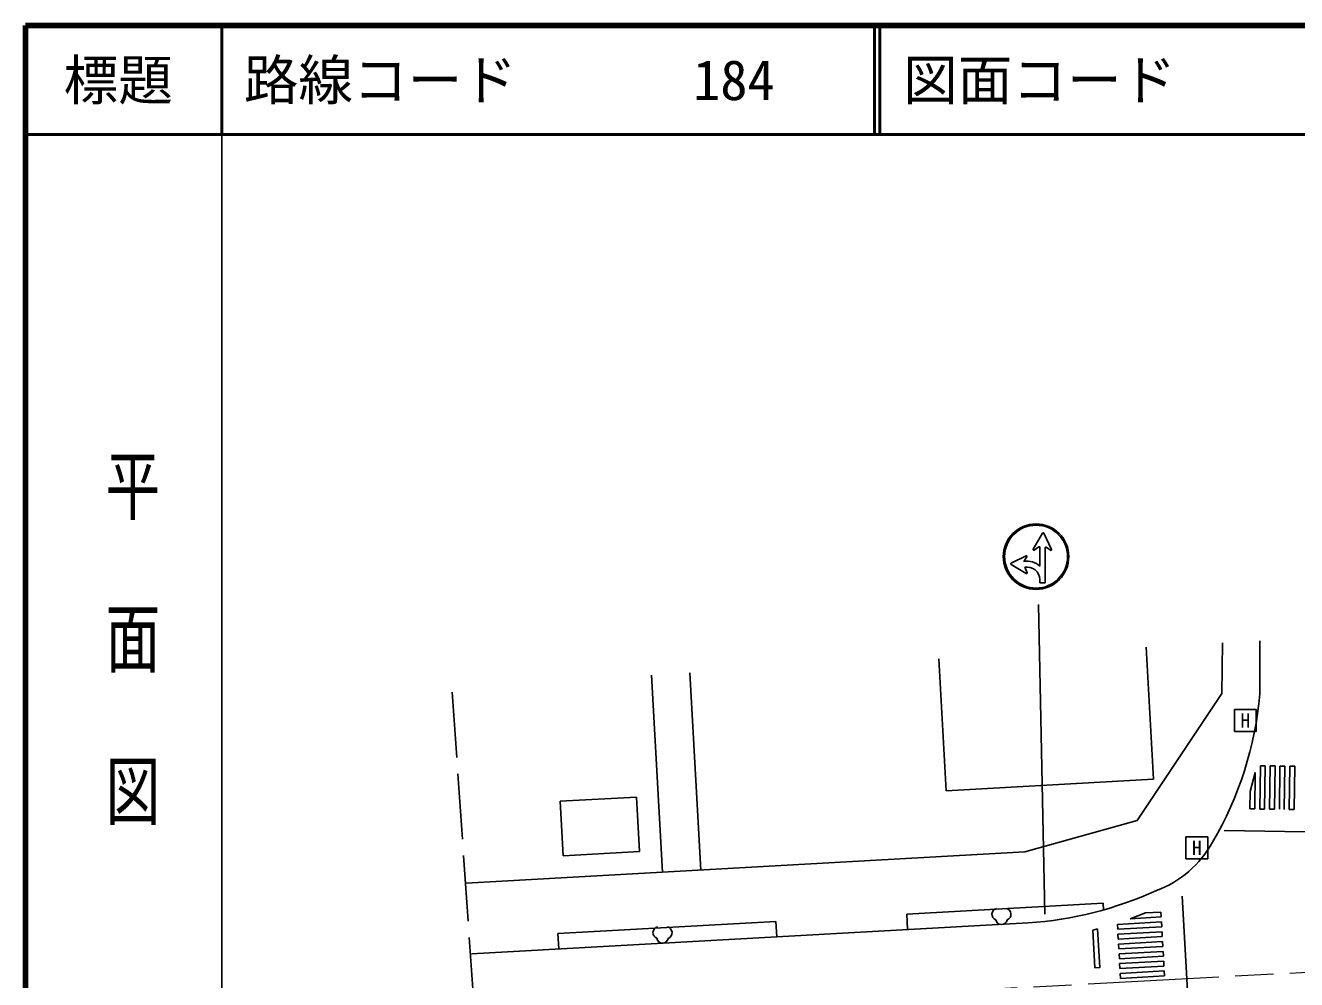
# Model space of a CAD drawing. Units: millimetres, scale not verified. Extents: x 40000 to 680000, y 20000 to 380000.
# Drawn here: x 40000 to 156412, y 292635 to 380000 of the extents above; entities that cross this region are included whole.
import ezdxf
from ezdxf.enums import TextEntityAlignment as Align

# ---------------------------------------------------------------- set-up
doc = ezdxf.new("R2010")
doc.units = ezdxf.units.MM
doc.header["$LTSCALE"] = 1000
doc.linetypes.add('CHAIN', pattern=[18.5, 12, -1.5, 3.5, -1.5])
doc.linetypes.add('DASHED', pattern=[7.5, 6, -1.5])
for name, color, linetype, lineweight in [('M-BGD', 7, 'Continuous', 25), ('M-BGD-EXST', 7, 'Continuous', 25), ('M-BMK', 2, 'CHAIN', 13), ('M-STR-STRC', 7, 'Continuous', 25), ('M-TTL', 2, 'Continuous', 140), ('M-TTL-BAND', 7, 'Continuous', 25), ('M-TTL-LINE', 7, 'Continuous', 50)]:
    doc.layers.add(name, color=color, linetype=linetype, lineweight=lineweight)
doc.layers.add('M-TTL-TXT', color=7, linetype='Continuous')
doc.styles.add('@ＭＳ ゴシック', font='')
doc.styles.add('ＭＳ ゴシック', font='')
doc.styles.get('@ＭＳ ゴシック').set_extended_font_data('@MS Gothic')
doc.styles.get('ＭＳ ゴシック').set_extended_font_data('MS Gothic')

msp = doc.modelspace()

# ---------------------------------------------------------------- linework, layer by layer
at = {"layer": 'M-BGD'}
for p, q in [((153057, 323639), (153038, 318794)), ((143299, 310983), (142626, 323075)), ((149567, 318839), (149635, 323472)), ((124328, 309927), (123656, 322001)), ((97345, 320511), (98349, 302472)), ((100840, 320709), (101844, 302667)), ((141802, 307195), (149567, 318839)), ((124328, 309927), (143299, 310983)), ((88974, 308961), (95963, 309350)), ((88974, 308961), (89252, 303969)), ((95963, 309350), (96241, 304358)), ((131540, 304319), (141802, 307195)), ((80377, 301472), (131540, 304319)), ((89252, 303969), (96241, 304358)), ((120714, 298619), (138686, 299619)), ((138720, 299005), (138686, 299619)), ((120791, 297221), (120714, 298619)), ((80853, 294998), (131834, 297836)), ((88763, 296840), (108732, 297952)), ((108810, 296554), (108732, 297952)), ((88841, 295443), (88763, 296840))]:
    msp.add_line(p, q, dxfattribs=at)
at = {"layer": 'M-BGD', "linetype": 'DASHED'}
msp.add_line((79092, 318946), (81091, 289996), dxfattribs=at)
at = {"layer": 'M-BGD'}
for centre, radius, start, end in [((120978, 321525), 32176, 329.54735, 355.12971), ((140245, 309859), 9659, 290.13464, 331.27894), ((129781, 330769), 32997, 273.56682, 294.69952)]:
    msp.add_arc(centre, radius, start, end, dxfattribs=at)
at = {"layer": 'M-BGD-EXST'}
for points in [[(150713, 315352), (152713, 315352), (152713, 317352), (150713, 317352)], [(146277, 303691), (148277, 303691), (148277, 305691), (146277, 305691)]]:
    msp.add_lwpolyline(points, close=True, dxfattribs=at)
for centre, radius, start, end in [((129046, 298619), 537, 100.75605, 249.2973), ((129382, 298197), 532, 188.73985, 349.61114), ((129713, 298612), 545, 290.56616, 78.96113), ((98008, 296924), 537, 100.75605, 249.2973), ((98675, 296917), 545, 290.56616, 78.96113), ((98344, 296502), 532, 188.73985, 349.61114)]:
    msp.add_arc(centre, radius, start, end, dxfattribs=at)
at = {"layer": 'M-BMK'}
msp.add_line((81891, 289287), (180489, 294551), dxfattribs=at)
at = {"layer": 'M-STR-STRC'}
for p, q in [((132304, 332035), (133145, 333516)), ((133978, 332021), (133251, 333513)), ((132809, 332260), (132392, 331957)), ((132904, 332212), (132904, 330479)), ((133384, 332170), (133384, 328974)), ((133478, 332220), (133891, 331944)), ((131644, 329814), (130271, 330653)), ((131636, 331438), (130275, 330758)), ((131713, 331351), (131430, 330930)), ((131730, 329888), (131518, 330395)), ((132904, 328974), (132904, 329262)), ((132904, 328974), (133384, 328974)), ((133355, 298612), (132772, 326988)), ((153093, 312211), (153034, 308250)), ((153543, 312204), (153093, 312211)), ((153543, 312204), (153484, 308243)), ((153993, 312198), (153934, 308237)), ((154442, 312191), (153993, 312198)), ((154442, 312191), (154384, 308230)), ((154892, 312184), (154834, 308223)), ((155342, 312178), (154892, 312184)), ((155342, 312178), (155284, 308217)), ((155792, 312171), (155734, 308210)), ((156242, 312164), (155792, 312171)), ((156242, 312164), (156184, 308203)), ((152634, 311606), (152158, 309855)), ((152634, 311606), (152584, 308257)), ((152158, 309855), (152134, 308263)), ((152584, 308257), (152134, 308263)), ((153484, 308243), (153034, 308250)), ((154384, 308230), (153934, 308237)), ((156184, 308203), (155734, 308210)), ((166078, 306006), (149785, 306279)), ((146629, 288157), (145936, 300280)), ((142563, 298734), (141169, 298204)), ((144015, 298365), (141169, 298204)), ((143990, 298815), (142563, 298734)), ((144015, 298365), (143990, 298815)), ((138190, 297270), (137746, 297157)), ((137941, 293711), (137746, 297157)), ((138391, 293736), (138190, 297270)), ((144041, 297916), (140004, 297687)), ((140030, 297238), (140004, 297687)), ((144066, 297467), (140030, 297238)), ((144091, 297018), (140055, 296789)), ((144066, 297467), (144041, 297916)), ((144117, 296568), (144091, 297018)), ((140081, 296340), (140055, 296789)), ((144117, 296568), (140081, 296340)), ((144142, 296119), (140106, 295890)), ((140132, 295441), (140106, 295890)), ((144168, 295670), (144142, 296119)), ((144168, 295670), (140132, 295441)), ((144193, 295220), (140157, 294992)), ((140182, 294542), (140157, 294992)), ((144219, 294771), (140182, 294542)), ((144219, 294771), (144193, 295220)), ((138391, 293736), (137941, 293711)), ((144244, 294322), (140208, 294093)), ((140233, 293644), (140208, 294093)), ((144270, 293873), (140233, 293644)), ((144295, 293423), (140259, 293195)), ((144270, 293873), (144244, 294322)), ((144321, 292974), (144295, 293423)), ((140284, 292745), (140259, 293195)), ((144321, 292974), (140284, 292745))]:
    msp.add_line(p, q, dxfattribs=at)
for radius in [3000, 2880]:
    msp.add_circle((132554, 331361), radius, dxfattribs=at)
for centre, radius, start, end in [((133197, 333487), 60, 25.97439, 150.42216), ((132356, 332005), 60, 150.42216, 306.02737), ((132844, 332212), 60, 0, 126.02737), ((133444, 332170), 60, 56.30993, 180), ((133924, 331994), 60, 236.30993, 25.97439), ((130302, 330704), 60, 116.56505, 238.57043), ((131712, 329218), 1735, 46.61248, 99.35081), ((131663, 331385), 60, 326.16621, 116.56505), ((131712, 329218), 1193, 2.14288, 99.35081), ((131675, 329865), 60, 238.57043, 22.71571)]:
    msp.add_arc(centre, radius, start, end, dxfattribs=at)
at = {"layer": 'M-TTL'}
for p, q in [((40000, 380000), (40000, 20000)), ((680000, 380000), (40000, 380000))]:
    msp.add_line(p, q, dxfattribs=at)
at = {"layer": 'M-TTL-BAND'}
msp.add_line((58000, 370000), (58000, 20000), dxfattribs=at)
at = {"layer": 'M-TTL-LINE'}
for p, q in [((58000, 380000), (58000, 370000)), ((117750, 380000), (117750, 370000)), ((118250, 380000), (118250, 370000)), ((40000, 370000), (680000, 370000))]:
    msp.add_line(p, q, dxfattribs=at)

# ---------------------------------------------------------------- texts
at = {"layer": 'M-BGD-EXST', "style": 'ＭＳ ゴシック'}
for p in [(151713, 316352), (147277, 304691)]:
    msp.add_text('H', height=1320, dxfattribs=at).set_placement(p, align=Align.MIDDLE_CENTER)
at = {"layer": 'M-TTL-BAND', "style": '@ＭＳ ゴシック', "width": 1.4}
msp.add_text('平  面  図', height=3666, rotation=270, dxfattribs=at).set_placement((49777, 306475), align=Align.MIDDLE_RIGHT)
at = {"layer": 'M-TTL-TXT', "style": 'ＭＳ ゴシック'}
msp.add_text('標題', height=3666, dxfattribs=at).set_placement((48500, 375000), align=Align.MIDDLE_CENTER)
for s, p in [('路線コード', (60000, 375000)), ('184', (101142, 375000)), ('図面コード', (120380, 375000))]:
    msp.add_text(s, height=3666, dxfattribs=at).set_placement(p, align=Align.MIDDLE_LEFT)

doc.saveas('drawing.dxf')
